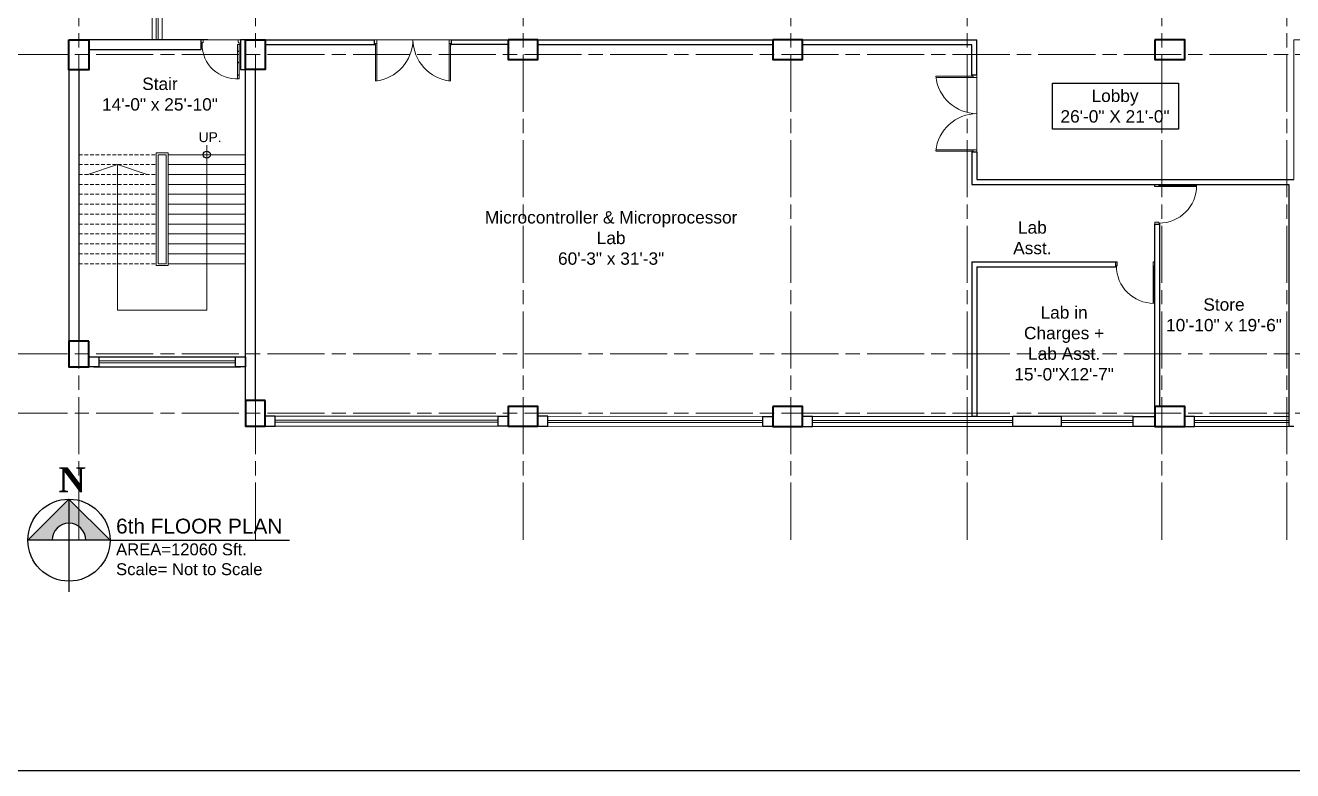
# Model space of a CAD drawing. Header units: inches. Extents: x -12 to 20935469, y -1604 to 24729220.
# Drawn here: x 20931799 to 20933078, y 24710015 to 24710768 of the extents above; entities that cross this region are included whole.
import ezdxf

# ---------------------------------------------------------------- set-up
doc = ezdxf.new("R2010")
doc.units = ezdxf.units.IN
doc.header["$LTSCALE"] = 0.03
doc.header["$MEASUREMENT"] = 0
doc.linetypes.add('ACAD_ISO08W100', pattern=[36, 24, -3, 6, -3])
doc.linetypes.add('DASHED2', pattern=[0.375, 0.25, -0.125])
for name, color, linetype, lineweight in [('column', 1, 'Continuous', 40), ('Door', 7, 'Continuous', 18), ('Gas', 21, 'Continuous', 5), ('Grid Line', 252, 'Continuous', 18), ('Hatch', 253, 'Continuous', 15), ('Low Wall', 7, 'Continuous', 30), ('Main Wall', 7, 'Continuous', 30), ('RAIL', 23, 'Continuous', 13), ('STAIR', 46, 'Continuous', 15), ('wind.', 150, 'Continuous', 20)]:
    doc.layers.add(name, color=color, linetype=linetype, lineweight=lineweight)
doc.layers.add('TEXT', color=7, linetype='Continuous')
doc.styles.add('2', font='swisscl.ttf')
doc.styles.get("Standard").update_dxf_attribs({"font": 'timesbd.ttf'})

# ---------------------------------------------------------------- blocks, each defined once
blk = doc.blocks.new('fff')
at = {"layer": 'Grid Line', "color": 252, "linetype": 'ACAD_ISO08W100', "lineweight": 9, "ltscale": 80, "true_color": 0x939598}
for p, q in [((20830948.3, 24723521.1), (20830948.3, 24724698.8)), ((20831126.3, 24723521.1), (20831126.3, 24724698.8)), ((20831396.3, 24723521.1), (20831396.3, 24724698.8)), ((20831666.3, 24723521.1), (20831666.3, 24724698.8)), ((20831844.3, 24723521.1), (20831844.3, 24724698.8)), ((20832040.8, 24723521.1), (20832040.8, 24724698.8)), ((20832166.8, 24723521.1), (20832166.8, 24724698.8)), ((20833096.9, 24724010.7), (20830726.1, 24724010.7)), ((20833096.9, 24723708.7), (20830726.1, 24723708.7)), ((20833096.9, 24723648.8), (20830726.1, 24723648.8))]:
    blk.add_line(p, q, dxfattribs=at)
blk = doc.blocks.new('Door_45')
at = {"layer": 'Door'}
for p, q in [((1.5, 5), (1.5, 44)), ((3.5, 44), (3.5, 5)), ((1.5, 40), (2.2, 40)), ((2.2, 40), (2.2, 39.5)), ((2.2, 39.5), (2.7, 39.5)), ((2.7, 39.5), (2.7, 40)), ((2.7, 40), (3.5, 40)), ((1.5, 25.8), (2.2, 25.8)), ((2.2, 25.8), (2.2, 25.3)), ((2.2, 25.3), (2.7, 25.3)), ((2.7, 25.8), (3.5, 25.8)), ((2.7, 25.3), (2.7, 25.8)), ((0, 0), (0, 5)), ((0, 5), (1.5, 5)), ((1.5, 12.6), (2.2, 12.6)), ((3.5, 5), (1.5, 5)), ((1.5, 5), (1.5, 3)), ((1.5, 3), (2.5, 3)), ((2.2, 12.6), (2.2, 13.1)), ((2.2, 13.1), (2.7, 13.1)), ((2.5, 3), (2.5, 0)), ((2.7, 13.1), (2.7, 12.6)), ((2.7, 12.6), (3.5, 12.6)), ((42.5, 3), (42.5, 0)), ((43.5, 3), (42.5, 3)), ((45, 5), (43.5, 5)), ((43.5, 5), (43.5, 3)), ((45, 0), (45, 5)), ((2.5, 0), (0, 0)), ((42.5, 0), (45, 0))]:
    blk.add_line(p, q, dxfattribs=at)
blk.add_arc((4.7, 5.3), 38.8, 359.6233, 94.6685, dxfattribs=at)
blk = doc.blocks.new('$D40')
at = {"layer": 'Door'}
for p, q in [((1, 4), (1, 42)), ((2, 0), (2, 42)), ((1, 5), (0, 5)), ((2, 0), (0, 0)), ((2, 4), (1, 4)), ((39, 4), (38, 4)), ((38, 4), (38, 0)), ((40, 0), (38, 0)), ((40, 5), (39, 5)), ((39, 5), (39, 4))]:
    blk.add_line(p, q, dxfattribs=at)
blk.add_arc((1, 4), 38, 0, 90, dxfattribs=at)

msp = doc.modelspace()

# ---------------------------------------------------------------- hatches: boundary and pattern name
at = {"layer": 'Low Wall'}
h = msp.add_hatch(color=256, dxfattribs=at)
h.paths.add_polyline_path([(20931826.3, 24710247.9), (20931801.9, 24710247.9), (20931843.3, 24710289.3), (20931843.3, 24710264.9, 0.414214)])
h.paths.add_polyline_path([(20931843.3, 24710264.9), (20931843.3, 24710289.3), (20931884.7, 24710247.9), (20931860.4, 24710247.9, 0.414214)])

# ---------------------------------------------------------------- linework, layer by layer
for p, q in [((20931983.5, 24710752.8), (20931881.3, 24710752.8)), ((20932938.8, 24710604.9), (20932938.8, 24710606.9)), ((20932943.8, 24710604.9), (20932943.8, 24710606.9)), ((20931868.3, 24710432.8), (20932016.3, 24710432.8)), ((20931868.3, 24710422.8), (20932016.3, 24710422.8)), ((20932051.3, 24710363), (20932051.3, 24710363)), ((20932161.3, 24710363), (20932161.3, 24710363)), ((20932326.3, 24710363), (20932326.3, 24710363)), ((20932593.3, 24710362.8), (20932593.3, 24710362.8)), ((20931843.3, 24710289.3), (20931843.3, 24710195.9)), ((20931884.7, 24710247.9), (20932065.6, 24710247.9))]:
    msp.add_line(p, q)
msp.add_lwpolyline([(20932835.3, 24710709.2), (20932962.5, 24710709.2), (20932962.5, 24710662.6), (20932835.3, 24710662.6)], close=True)
msp.add_lwpolyline([(20931884.7, 24710247.9), (20931801.9, 24710247.9)])
for centre, radius in [((20931982.3, 24710637), 3.61), ((20931843.3, 24710247.9), 41.4)]:
    msp.add_circle(centre, radius)
at = {"layer": 'column', "lineweight": 40, "ltscale": 20}
for points in [[(20931843.3, 24710752.8), (20931863.3, 24710752.8), (20931863.3, 24710722.8), (20931843.3, 24710722.8)], [(20932021.3, 24710753), (20932041.3, 24710753), (20932041.3, 24710723), (20932021.3, 24710723)], [(20932286.3, 24710753), (20932286.3, 24710733), (20932316.3, 24710733), (20932316.3, 24710753)], [(20932553.3, 24710753), (20932553.3, 24710733), (20932583.3, 24710733), (20932583.3, 24710753)], [(20932938.8, 24710753), (20932938.8, 24710733), (20932968.8, 24710733), (20932968.8, 24710753)], [(20931863.3, 24710448.8), (20931843.3, 24710448.8), (20931843.3, 24710422.8), (20931863.3, 24710422.8)], [(20932041.3, 24710388.9), (20932021.3, 24710388.9), (20932021.3, 24710362.9), (20932041.3, 24710362.9)], [(20932316.3, 24710362.9), (20932316.3, 24710382.9), (20932286.3, 24710382.9), (20932286.3, 24710362.9)], [(20932553.3, 24710382.8), (20932553.3, 24710362.8), (20932583.3, 24710362.8), (20932583.3, 24710382.8)], [(20932938.8, 24710382.8), (20932938.8, 24710362.8), (20932968.8, 24710362.8), (20932968.8, 24710382.8)]]:
    msp.add_lwpolyline(points, close=True, dxfattribs=at)
at = {"layer": 'Defpoints'}
msp.add_lwpolyline([(20931598.8, 24711473.8), (20934037.6, 24711473.8), (20934037.6, 24710015.2), (20931598.8, 24710015.2)], close=True, dxfattribs=at)
at = {"layer": 'Door'}
for p, q in [((20932153.9, 24710753), (20932151.3, 24710753)), ((20932153.9, 24710753), (20932153.9, 24710711.4)), ((20932226.7, 24710753), (20932226.7, 24710711.4)), ((20932226.7, 24710753), (20932229.3, 24710753)), ((20932152.6, 24710748), (20932151.3, 24710748)), ((20932152.6, 24710749.3), (20932152.6, 24710711.4)), ((20932153.9, 24710749.3), (20932152.6, 24710749.3)), ((20932226.7, 24710749.3), (20932228, 24710749.3)), ((20932228, 24710749.3), (20932228, 24710711.4)), ((20932228, 24710748), (20932229.3, 24710748)), ((20932755.5, 24710716.1), (20932717.6, 24710716.1)), ((20932759.2, 24710714.8), (20932717.7, 24710714.8)), ((20932754.2, 24710716.1), (20932754.2, 24710717.4)), ((20932755.5, 24710714.8), (20932755.5, 24710716.1)), ((20932759.2, 24710714.8), (20932759.2, 24710717.4)), ((20932755.5, 24710640.7), (20932717.6, 24710640.7)), ((20932759.2, 24710642), (20932717.7, 24710642)), ((20932754.2, 24710640.7), (20932754.2, 24710639.4)), ((20932755.5, 24710642), (20932755.5, 24710640.7)), ((20932759.2, 24710642), (20932759.2, 24710639.4))]:
    msp.add_line(p, q, dxfattribs=at)
for centre, start, end in [((20932148, 24710753.4), 276.2217, 359.4094), ((20932232.6, 24710753.4), 180.5906, 263.7783), ((20932759.7, 24710720.7), 186.2217, 269.4094), ((20932759.7, 24710636.2), 90.5906, 173.7783)]:
    msp.add_arc(centre, 42.3, start, end, dxfattribs=at)
at = {"layer": 'Gas', "color": 0, "lineweight": 5}
for points in [[(20931943.3, 24710639), (20931931.3, 24710639), (20931931.3, 24710525), (20931943.3, 24710525)], [(20931941.3, 24710637), (20931933.3, 24710637), (20931933.3, 24710527), (20931941.3, 24710527)]]:
    msp.add_lwpolyline(points, close=True, dxfattribs=at)
at = {"layer": 'Hatch', "lineweight": 0}
msp.add_lwpolyline([(20931937.3, 24710873.2), (20932759.2, 24710873.2), (20932759.2, 24711188), (20932938.8, 24711187.9), (20932938.8, 24710873), (20933772.8, 24710873), (20933772.8, 24710753), (20933668.8, 24710753), (20933393.8, 24710753), (20933078.8, 24710752.9), (20933078.8, 24710611.9), (20932759.2, 24710611.9), (20932759.2, 24710753), (20931937.3, 24710752.8)], close=True, dxfattribs=at)
at = {"layer": 'Low Wall', "color": 0}
msp.add_lwpolyline([(20931801.9, 24710247.9), (20931843.3, 24710289.3), (20931884.7, 24710247.9)], dxfattribs=at)
at = {"layer": 'Low Wall'}
msp.add_arc((20931843.3, 24710247.9), 17, 0, 180, dxfattribs=at)
at = {"layer": 'Main Wall', "lineweight": 30}
for p, q in [((20931976.3, 24710752.8), (20931863.3, 24710752.8)), ((20931976.3, 24710752.8), (20931976.3, 24710742.8)), ((20932021.3, 24710753), (20932016.3, 24710753)), ((20932016.3, 24710753), (20932016.3, 24710723)), ((20932041.3, 24710753), (20932151.3, 24710753)), ((20932151.3, 24710753), (20932151.3, 24710748)), ((20932229.3, 24710753), (20932286.3, 24710753)), ((20932229.3, 24710748.1), (20932229.3, 24710753)), ((20932316.3, 24710753), (20932759.2, 24710753)), ((20932759.2, 24710717.4), (20932759.2, 24710753)), ((20931976.3, 24710742.8), (20931863.3, 24710742.8)), ((20932151.3, 24710748), (20932041.3, 24710748)), ((20932286.3, 24710748.1), (20932229.3, 24710748.1)), ((20932553.3, 24710748), (20932316.3, 24710748)), ((20932754.2, 24710748), (20932583.3, 24710748)), ((20932754.2, 24710717.4), (20932754.2, 24710748)), ((20931843.3, 24710722.8), (20931843.3, 24710448.8)), ((20931853.3, 24710722.8), (20931853.3, 24710448.8)), ((20932016.3, 24710723), (20932021.3, 24710723)), ((20932021.3, 24710362.9), (20932021.3, 24710722.9)), ((20932031.3, 24710388.9), (20932031.3, 24710722.9)), ((20932759.2, 24710717.4), (20932754.2, 24710717.4)), ((20932754.2, 24710639.4), (20932754.2, 24710606.9)), ((20932759.2, 24710639.4), (20932754.2, 24710639.4)), ((20932759.2, 24710639.4), (20932759.2, 24710611.9)), ((20932759.2, 24710611.9), (20933078.8, 24710611.9)), ((20932754.2, 24710606.9), (20933073.8, 24710606.9)), ((20933073.8, 24710606.9), (20933073.8, 24710362.8)), ((20932938.8, 24710382.8), (20932938.8, 24710566.9)), ((20932938.8, 24710566.9), (20932943.8, 24710566.9)), ((20932943.8, 24710382.8), (20932943.8, 24710566.9)), ((20932754.2, 24710528.9), (20932754.2, 24710372.9)), ((20932754.2, 24710528.9), (20932898.8, 24710528.9)), ((20932759.2, 24710523.9), (20932759.2, 24710372.9)), ((20932759.2, 24710523.9), (20932898.8, 24710523.9)), ((20932898.8, 24710528.9), (20932898.8, 24710523.9)), ((20932754.2, 24710372.9), (20932759.2, 24710372.9)), ((20932844.5, 24710362.8), (20932844.5, 24710372.8)), ((20933078.8, 24710362.8), (20933073.8, 24710362.8))]:
    msp.add_line(p, q, dxfattribs=at)
at = {"layer": 'Main Wall'}
for points in [[(20931863.3, 24710432.8), (20931873.3, 24710432.8), (20931873.3, 24710422.8), (20931863.3, 24710422.8)], [(20932011.3, 24710432.8), (20932021.3, 24710432.8), (20932021.3, 24710422.8), (20932011.3, 24710422.8)]]:
    msp.add_lwpolyline(points, close=True, dxfattribs=at)
at = {"layer": 'Main Wall', "lineweight": 30}
for points in [[(20932041.3, 24710363), (20932051.3, 24710363), (20932051.3, 24710373), (20932041.3, 24710373)], [(20932286.3, 24710363), (20932276.3, 24710363), (20932276.3, 24710373), (20932286.3, 24710373)], [(20932316.3, 24710363), (20932326.3, 24710363), (20932326.3, 24710373), (20932316.3, 24710373)], [(20932553.3, 24710362.8), (20932543.3, 24710362.8), (20932543.3, 24710372.8), (20932553.3, 24710372.8)], [(20932583.3, 24710362.8), (20932593.3, 24710362.8), (20932593.3, 24710372.8), (20932583.3, 24710372.8)], [(20932844.5, 24710362.8), (20932795.5, 24710362.8), (20932795.5, 24710372.9), (20932844.5, 24710372.9)], [(20932938.8, 24710362.8), (20932916.8, 24710362.8), (20932916.8, 24710372.8), (20932938.8, 24710372.8)], [(20932968.8, 24710362.8), (20932978.8, 24710362.8), (20932978.8, 24710372.8), (20932968.8, 24710372.8)]]:
    msp.add_lwpolyline(points, dxfattribs=at)
at = {"layer": 'RAIL', "lineweight": 9}
for p, q in [((20931982.3, 24710646.7), (20931982.3, 24710480)), ((20931892.3, 24710627), (20931862.3, 24710617)), ((20931892.3, 24710480), (20931892.3, 24710627)), ((20931922.3, 24710617), (20931892.3, 24710627)), ((20932021.3, 24710617), (20931943.3, 24710617)), ((20931982.3, 24710480), (20931892.3, 24710480))]:
    msp.add_line(p, q, dxfattribs=at)
at = {"layer": 'STAIR', "color": 32, "linetype": 'DASHED2', "lineweight": 5, "ltscale": 500}
for p, q in [((20931853.3, 24710637), (20931931.3, 24710637)), ((20931853.3, 24710627), (20931931.3, 24710627)), ((20931853.3, 24710617), (20931931.3, 24710617)), ((20931853.3, 24710607), (20931931.3, 24710607)), ((20931853.3, 24710597), (20931931.3, 24710597)), ((20931853.3, 24710587), (20931931.3, 24710587)), ((20931853.3, 24710577), (20931931.3, 24710577)), ((20931853.3, 24710567), (20931931.3, 24710567)), ((20931853.3, 24710557), (20931931.3, 24710557)), ((20931853.3, 24710547), (20931931.3, 24710547)), ((20931853.3, 24710537), (20931931.3, 24710537)), ((20931853.3, 24710527), (20931931.3, 24710527))]:
    msp.add_line(p, q, dxfattribs=at)
at = {"layer": 'STAIR', "color": 32, "lineweight": 5}
for p, q in [((20931943.3, 24710637), (20932021.3, 24710637)), ((20931943.3, 24710627), (20932021.3, 24710627)), ((20931961.3, 24710617), (20932021.3, 24710617)), ((20931943.3, 24710607), (20932021.3, 24710607)), ((20931943.3, 24710597), (20932021.3, 24710597)), ((20931943.3, 24710587), (20932021.3, 24710587)), ((20931943.3, 24710577), (20932021.3, 24710577)), ((20931943.3, 24710567), (20932021.3, 24710567)), ((20931943.3, 24710557), (20932021.3, 24710557)), ((20931943.3, 24710547), (20932021.3, 24710547)), ((20931943.3, 24710537), (20932021.3, 24710537)), ((20931943.3, 24710527), (20932021.3, 24710527))]:
    msp.add_line(p, q, dxfattribs=at)
at = {"layer": 'wind.'}
for p, q in [((20931927.3, 24710753), (20931927.3, 24710873.1)), ((20931931.3, 24710752.8), (20931931.3, 24710873.1)), ((20931933.3, 24710752.8), (20931933.3, 24710873.1)), ((20931937.3, 24710752.8), (20931937.3, 24710873.1)), ((20931873.3, 24710428.8), (20932011.3, 24710428.8)), ((20931873.3, 24710426.8), (20932011.3, 24710426.8))]:
    msp.add_line(p, q, dxfattribs=at)
at = {"layer": 'wind.', "lineweight": 5}
for p, q in [((20932276.3, 24710373), (20932051.3, 24710373)), ((20932276.3, 24710369), (20932051.3, 24710369)), ((20932543.3, 24710372.8), (20932326.3, 24710373)), ((20932543.3, 24710368.8), (20932326.3, 24710368.8)), ((20932795.5, 24710372.8), (20932593.3, 24710372.8)), ((20932795.5, 24710368.8), (20932593.3, 24710368.7)), ((20932844.5, 24710372.9), (20932916.8, 24710372.9)), ((20932916.8, 24710368.8), (20932844.5, 24710368.8)), ((20933073.8, 24710372.8), (20932978.8, 24710372.8)), ((20933073.8, 24710368.7), (20932978.8, 24710368.7)), ((20932276.3, 24710367), (20932051.3, 24710367)), ((20932276.3, 24710363), (20932051.3, 24710363)), ((20932286.3, 24710367), (20932286.3, 24710367)), ((20932543.3, 24710366.8), (20932326.3, 24710366.8)), ((20932543.3, 24710362.8), (20932326.3, 24710363)), ((20932795.5, 24710366.8), (20932593.3, 24710366.7)), ((20932916.8, 24710362.8), (20932593.3, 24710362.8)), ((20932916.8, 24710366.8), (20932844.5, 24710366.8)), ((20933073.8, 24710366.7), (20932978.8, 24710366.7)), ((20933073.8, 24710362.8), (20932978.8, 24710362.8))]:
    msp.add_line(p, q, dxfattribs=at)

# ---------------------------------------------------------------- block references
at = {"layer": 'Door', "color": 250, "ltscale": 20, "xscale": 0.8888888888759539, "yscale": 0.8888888888759539, "zscale": 0.8888888888759539, "rotation": 180}
msp.add_blockref('Door_45', (20932016.3, 24710752.8), dxfattribs=at)
at = {"layer": 'Door'}
for p, rotation in [((20932938.8, 24710606.9), 270), ((20932938.8, 24710528.9), 180)]:
    msp.add_blockref('$D40', p, dxfattribs=dict(at, rotation=rotation))
at = {"layer": 'wind.', "lineweight": 5}
msp.add_blockref('fff', (100905, -13272.7), dxfattribs=at)

# ---------------------------------------------------------------- texts
msp.add_text('N', height=25.2).set_placement((20931832.7, 24710296.3))
at = {"layer": 'TEXT', "color": 30, "lineweight": 5, "ltscale": 20, "attachment_point": 2, "style": '2'}
for s, width, gutter_width, insert, char_height in [('\\pxsm1;{\\fArial|b0|i0|c0|p34;\\C0;Stair\\P14\'-0" x 25\'-10"  }', 189.364, 0.282, (20931935.1, 24710714.8), 12.476), ('\\pxsm1,qc;{\\fArial|b0|i0|c0|p34;\\C0;Lobby\\P26\'-0" X 21\'-0" }', 146.388, 0.75, (20932898.5, 24710702.7), 12.476), ('{\\fArial|b0|i0|c0|p34;\\C0;UP.}', 104.76, 0.5, (20931985.7, 24710659.7), 10), ('\\pxsm1;{\\fArial|b0|i0|c0|p34;\\C0;Microcontroller & Microprocessor\\PLab\\P60\'-3" x 31\'-3" }', 474.6, 0.75, (20932390.2, 24710580), 12.476), ('{\\fArial|b0|i0|c0|p34;\\C0;Lab Asst. }', 49.47, 0.5, (20932815.1, 24710569.8), 12.476), ('{\\fArial|b0|i0|c0|p34;\\C0;Lab in Charges + Lab Asst. \\P15\'-0"X12\'-7"}', 104.76, 0.5, (20932847.1, 24710484), 12.476), ('\\pxsm1;{\\fArial|b0|i0|c0|p34;\\C0;Store\\P10\'-10" x 19\'-6" }', 269.435, 0.75, (20933008.4, 24710492), 12.476), ('\\A1;\\pxql;{\\fArial|b0|i0|c0|p34;\\C0;6th FLOOR PLAN \\P\\H0.8x;AREA=12060 Sft.\\PScale= \\H1x;Not to Scale}', 640.124, 0.5, (20932210.9, 24710269.6), 15)]:
    msp.add_mtext_dynamic_manual_height_columns(s, width=width, gutter_width=gutter_width, heights=[0], dxfattribs=dict(at, insert=insert, char_height=char_height))

doc.saveas('drawing.dxf')
